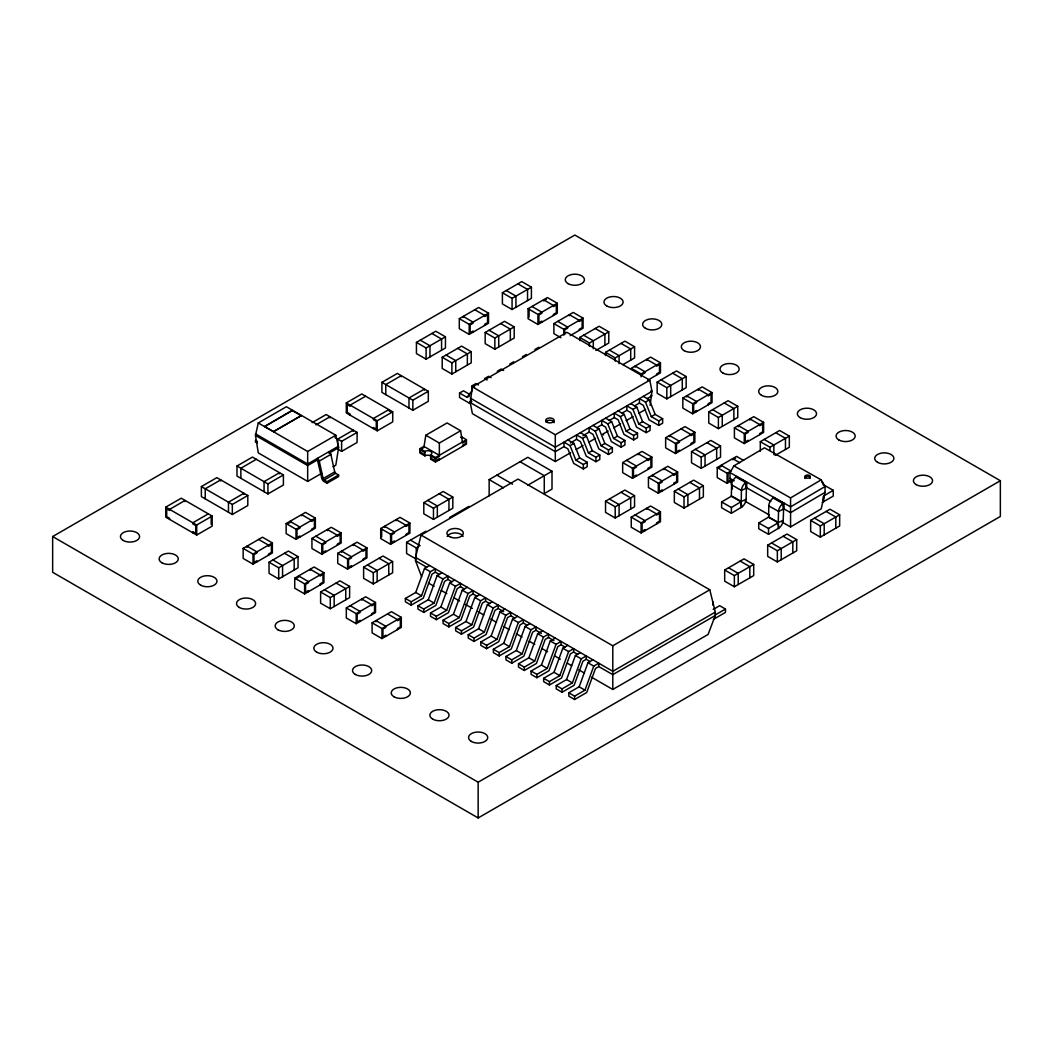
<?xml version="1.0" encoding="UTF-8"?>
<svg xmlns="http://www.w3.org/2000/svg" width="1053" height="1053" viewBox="0 0 1053 1053"><rect width="100%" height="100%" fill="white"/><g stroke="black" fill="none" stroke-linecap="round" stroke-linejoin="round"><path stroke-width="1.5" d="M790.566 526.948L790.566 497.911L821.182 479.852L825.052 486.525L825.052 492.343L821.182 508.889L790.566 526.948L782.063 522.143M741.72 507.112L741.075 501.794L731.308 496.266L731.677 483.985A7.384 4.212 -60.5 0 1 735.323 477.575L736.863 476.469M731.387 513.311L742.418 506.598A7.384 4.212 -60.5 0 0 746.077 500.188L746.63 481.984L745.103 483.09A7.384 4.212 -60.5 0 0 741.444 489.513L741.246 501.583L731.387 507.507L731.387 513.311L721.621 507.783L721.621 501.978L731.308 496.266M768.493 517.22L778.22 522.775L778.588 510.508A7.384 4.212 -60.5 0 1 782.234 504.084L783.761 502.979L783.208 521.169A7.384 4.212 -60.5 0 1 779.549 527.592L768.532 534.292L758.752 528.777L758.752 522.972L768.611 517.049L768.808 504.979A7.384 4.212 -60.5 0 1 772.468 498.556L773.994 497.45M768.624 516.984L778.404 522.446L783.3 520.314M822.919 502.123L823.564 496.029L833.252 490.316L823.485 484.788M321.744 473.297L307.673 481.405L258.288 452.895L255.458 435.402L258.288 422.964L286.403 406.734L335.802 435.244L338.618 447.683L335.802 465.176L332.985 466.795M466.426 440.812L462.557 443.037L460.622 430.756L447.091 422.937L425.807 435.231L423.872 447.512L420.015 449.736L424.846 452.54M570.581 452.711L555.3 461.543L472.415 413.684L470.204 402.522L472.415 386.885L566.909 332.327L649.793 380.186L652.004 391.347L650.109 405.392M421.634 576.82L415.527 560.762L415.527 557.406L421.042 535.069L518.023 479.076L709.788 589.785L715.303 612.122L715.303 615.478L708.077 634.459L612.793 689.465L591.523 677.184M439.404 574.543L435.35 572.2L432.072 574.096L423.253 598.17L411.17 605.146L405.366 601.789L405.366 598.446L415.724 592.47L424.543 568.396L429.545 565.5M405.366 598.446L411.17 601.789L421.529 595.814L430.348 571.74L435.35 568.857L435.35 572.2M451.974 581.809L447.92 579.466L444.656 581.348L435.837 605.422L423.74 612.398L417.936 609.055L417.936 605.699L428.295 599.723L437.113 575.649L442.115 572.766M417.936 605.699L423.74 609.055L434.099 603.079L442.918 579.005L447.92 576.109L447.92 579.466M464.557 589.061L460.49 586.718L457.226 588.601L448.407 612.675L436.311 619.664L430.506 616.308L430.506 612.964L440.865 606.989L449.684 582.914L454.685 580.019M430.506 612.964L436.311 616.308L446.669 610.332L455.488 586.258L460.49 583.375L460.49 586.718M477.127 596.327L473.06 593.971L469.796 595.866L460.977 619.941L448.881 626.917L443.089 623.573L443.089 620.217L453.435 614.241L462.254 590.167L467.256 587.271M443.089 620.217L448.881 623.573L459.24 617.598L468.058 593.523L473.06 590.628L473.06 593.971M489.698 603.58L485.63 601.237L482.366 603.119L473.547 627.193L461.451 634.182L455.659 630.826L455.659 627.483L466.005 621.494L474.824 597.42L479.826 594.537M455.659 627.483L461.451 630.826L471.81 624.85L480.629 600.776L485.63 597.88L485.63 601.237M503.624 611.622L498.201 608.489L494.936 610.385L486.117 634.459L474.034 641.435L468.23 638.079L468.23 634.735L478.575 628.759L487.394 604.685L492.396 601.789M468.23 634.735L474.034 638.079L484.38 632.103L493.199 608.029L498.201 605.146L498.201 608.489M514.838 618.098L510.771 615.755L507.507 617.637L498.688 641.711L486.604 648.687L480.8 645.344L480.8 641.988L491.146 636.012L499.964 611.938L504.979 609.055M480.8 641.988L486.604 645.344L496.95 639.368L505.769 615.294L510.771 612.398L510.771 615.755M527.408 625.35L523.341 623.007L520.077 624.903L511.258 648.977L499.175 655.953L493.37 652.597L493.37 649.253L503.716 643.278L512.535 619.203L517.549 616.308M493.37 649.253L499.175 652.597L509.52 646.621L518.339 622.547L523.341 619.664L523.341 623.007M541.334 633.393L535.924 630.273L532.647 632.155L523.828 656.23L511.745 663.206L505.94 659.862L505.94 656.506L516.299 650.53L525.118 626.456L530.12 623.573M505.94 656.506L511.745 659.862L522.091 653.887L530.909 629.812L535.924 626.917L535.924 630.273M553.904 640.658L548.495 637.526L545.217 639.408L536.398 663.482L524.315 670.471L518.51 667.115L518.51 663.772L528.869 657.796L537.688 633.722L542.69 630.826M518.51 663.772L524.315 667.115L534.661 661.139L543.48 637.065L548.495 634.182L548.495 637.526M565.119 647.134L561.065 644.778L557.787 646.674L548.968 670.748L536.885 677.724L531.081 674.381L531.081 671.024L541.439 665.048L550.258 640.974L555.26 638.079M531.081 671.024L536.885 674.381L547.244 668.405L556.063 644.318L561.065 641.435L561.065 644.778M577.689 654.387L573.635 652.044L570.371 653.926L561.552 678L549.455 684.99L543.651 681.633L543.651 678.29L554.01 672.301L562.828 648.227L567.83 645.344M543.651 678.29L549.455 681.633L559.814 675.657L568.633 651.583L573.635 648.687L573.635 652.044M590.272 661.639L586.205 659.296L582.941 661.192L574.122 685.266L562.026 692.242L556.221 688.886L556.221 685.542L566.58 679.567L575.399 655.492L580.4 652.597M556.221 685.542L562.026 688.886L572.384 682.91L581.203 658.836L586.205 655.953L586.205 659.296M715.303 615.478L612.793 674.657L598.775 666.562L595.511 668.444L586.692 692.519L574.596 699.495L568.804 696.151L568.804 692.795L579.15 686.819L587.969 662.745L592.971 659.862M568.804 692.795L574.596 696.151L584.955 690.176L593.774 666.101L598.775 663.206L598.775 666.562M732.48 488.908L730.019 478.404L730.019 472.6L733.888 465.874L764.491 447.815L821.182 479.852M471.81 401.588L469.23 403.075L459.556 397.494L459.556 393.032L467.045 397.35L471.876 390.834M469.23 403.075L471.165 400.469M741.075 501.794L741.075 507.599M825.052 486.525L790.606 506.848L730.019 472.6M825.052 492.343L790.606 512.653L783.564 508.665M768.532 534.292L768.532 528.488L778.22 522.775L778.865 528.106M822.222 502.426L833.252 496.121L833.252 490.316M52.65 536.543L574.846 235.056L1000.35 480.721L1000.35 516.457L478.154 817.944L52.65 572.279L52.65 536.543L478.154 782.208L1000.35 480.721M264.632 426.412L292.365 410.394L264.632 426.636L273.596 431.585L301.329 415.58L273.596 431.585M416.435 342.396L435.771 331.234L445.445 336.815L445.445 347.99L426.096 359.152L416.435 353.571L416.435 342.396L426.096 347.99L445.445 336.815M502.399 292.76L521.748 281.599L531.41 287.179L531.41 298.354L512.074 309.516L502.399 303.935L502.399 292.76L512.074 298.354L531.41 287.179M459.305 318.651L478.654 307.489L488.513 313.175L488.513 323.232L469.177 334.393L459.305 328.694L459.305 318.651L469.177 324.35L488.513 313.175M165.755 507.138L181.221 498.201L212.179 516.075L212.179 526.118L196.7 535.056L165.755 517.181L165.755 507.138L196.7 524.999L212.179 516.075M201.386 486.565L216.852 477.641L247.797 495.502L247.797 505.545L232.331 514.483L201.386 496.621L201.386 486.565L232.331 504.44L247.797 495.502M236.991 466.005L252.457 457.081L283.402 474.942L283.402 484.999L267.936 493.923L236.991 476.061L236.991 466.005L267.936 483.88L283.402 474.942M312.083 422.661L326.154 414.54L357.099 432.401L357.099 442.457L341.62 451.382L337.75 449.157L337.75 448.038M346.305 402.904L361.771 393.967L392.716 411.828L392.716 421.884L377.25 430.822L346.305 412.947L346.305 402.904L377.25 420.766L392.716 411.828M381.91 382.344L397.376 373.407L428.321 391.282L428.321 401.325L412.855 410.262L381.91 392.387L381.91 382.344L412.855 400.206L428.321 391.282M256.327 459.305L240.861 468.243L240.861 478.299M315.953 424.885L330.01 416.764L330.01 417.883M365.641 396.204L350.175 405.129L350.175 406.247L347.266 404.576L347.266 412.394L350.175 414.066L350.175 415.185M442.207 357.283L461.556 346.121L471.217 351.702L471.217 362.864L451.882 374.039L442.207 368.458L442.207 357.283L451.882 362.864L471.217 351.702M485.183 332.472L504.532 321.31L514.193 326.891L514.193 338.052L494.857 349.227L485.183 343.647L485.183 332.472L494.857 338.052L514.193 326.891M528.079 308.713L547.428 297.551L557.287 303.238L557.287 313.294L537.951 324.456L528.079 318.756L528.079 308.713L537.951 314.413L557.287 303.238M546.454 299.223L543.559 300.895L543.559 299.776L553.417 305.475L553.417 306.594L556.326 304.909L556.326 312.728L553.417 314.413L553.417 315.518M258.288 422.964L307.673 451.487L335.802 435.244M208.31 513.838L192.831 522.775L192.831 523.881L195.74 525.565L195.74 533.384L192.831 531.699L192.831 532.818M388.847 409.604L373.381 418.528L373.381 419.647L376.276 421.318L376.276 429.137L373.381 427.465L373.381 428.584M335.025 437.521L341.62 441.339L357.099 432.401M338.618 446.117L307.673 463.991L255.458 433.836M317.453 460.043L321.823 478.417A3.449 1.988 60 0 0 324.113 481.59L327.022 483.261L338.618 476.561L338.618 474.995L327.022 481.695L324.113 480.023A1.54 0.882 60 0 1 323.1 478.615L319.27 461.069A2.896 1.672 60 0 0 317.348 458.41L317.348 459.964L307.673 465.544L255.458 435.402M328.957 453.264L338.618 447.683M560.933 337.723L553.891 333.656L553.891 323.613L573.227 312.438L583.086 318.138L583.086 328.181L570.199 335.631M319.27 461.069L330.879 454.369A2.896 1.672 60 0 0 328.957 451.711M553.891 323.613L563.75 329.299L583.086 318.138M459.556 393.032L463.425 390.795L469.664 394.388M472.139 390.242L472.139 385.767L475.995 383.542L478.496 384.977M497.279 371.248L501.149 369.024L503.637 370.459M509.849 363.996L513.719 361.758M522.42 356.743L526.289 354.506M534.99 349.478L538.86 347.253M323.1 478.615L334.696 471.915L330.879 454.369M324.113 480.023L335.723 473.324L338.618 474.995M467.045 397.35L469.625 395.862M579.769 340.619L579.769 337.434L599.104 326.259L608.779 331.853L608.779 343.015L595.88 350.465M579.769 337.434L589.43 343.015L608.779 331.853M243.151 548.389L262.5 537.214L272.358 542.914L272.358 552.97L253.023 564.132L243.151 558.432L243.151 548.389L253.023 554.075L272.358 542.914M286.153 523.565L305.488 512.403L315.36 518.089L315.36 528.145L296.011 539.307L286.153 533.608L286.153 523.565L296.011 529.264L315.36 518.089M287.114 524.118L290.023 522.446L290.023 521.327L299.881 527.026L299.881 528.145L296.985 529.817L296.985 537.635L299.881 535.964L299.881 537.069M431.296 456.37A4.107 2.369 0 0 0 424.846 455.883L420.015 453.093L420.015 448.631L423.872 446.393L439.351 455.33M425.807 435.231L439.351 443.037L460.622 430.756M605.567 355.519L605.567 352.334L624.903 341.159L634.577 346.74L634.577 357.915L622.968 364.614M430.651 454.764L435.481 457.555L466.426 439.693L466.426 444.155L435.481 462.03L430.651 459.24L430.651 454.764A4.107 2.369 0 0 0 430.651 451.421A4.107 2.369 0 0 0 424.846 451.421L420.015 448.631M466.426 443.037L462.557 445.274L462.557 446.393M605.567 352.334L615.242 357.915L634.577 346.74M269.041 562.21L288.377 551.048L298.052 556.629L298.052 567.791L278.703 578.953L269.041 573.372L269.041 562.21L278.703 567.791L298.052 556.629M311.938 538.452L331.274 527.277L341.133 532.976L341.133 543.032L321.797 554.194L311.938 548.495L311.938 538.452L321.797 544.138L341.133 532.976M660.455 362.798L650.596 357.112L631.247 368.274L641.119 373.973L660.455 362.798L660.455 372.854L647.556 380.291M642.08 374.526L644.976 372.854L644.976 371.735L635.117 366.036L635.117 367.155M423.806 502.65L443.142 491.488L452.816 497.069L452.816 508.23L433.467 519.392L423.806 513.811L423.806 502.65L433.467 508.23L452.816 497.069M294.735 578.163L314.084 567.001L323.942 572.7L323.942 582.743L304.607 593.905L294.735 588.219L294.735 578.163L304.607 583.862L323.942 572.7M337.737 553.338L357.072 542.177L366.944 547.876L366.944 557.919L347.595 569.094L337.737 563.394L337.737 553.338L347.595 559.038L366.944 547.876M380.712 528.527L400.048 517.365L409.92 523.065L409.92 533.108L390.571 544.283L380.712 538.583L380.712 528.527L390.571 534.226L409.92 523.065M295.709 578.729L298.604 577.044L298.604 575.938L308.476 581.625L308.476 582.743L305.567 584.415L305.567 592.234L308.476 590.562L308.476 591.681M472.415 386.885L555.3 434.744L649.793 380.186M657.151 382.107L676.487 370.946L686.161 376.526L686.161 387.688L666.812 398.863L657.151 393.269L657.151 382.107L666.812 387.688L686.161 376.526M489.158 495.858L489.158 479.615L527.829 457.278L552.009 471.244L552.009 489.105L544.269 493.567L544.269 475.706L520.103 461.74M567.87 439.93L573.924 443.418L579.729 457.937L587.205 462.254L587.205 466.729L583.349 468.954L573.674 463.373L567.87 448.854L564 446.63L555.3 451.658L470.204 402.522M570.357 442.958L576.57 439.364L580.44 441.602L586.245 456.12L595.919 461.701L599.789 459.463L599.789 455.001L592.299 450.684L586.495 436.166L580.44 432.665M582.928 435.705L589.14 432.112L593.01 434.349L598.815 448.854L608.489 454.448L612.359 452.211L612.359 447.749L604.87 443.431L599.065 428.913L593.01 425.412M596.748 427.729L601.711 424.846L605.58 427.084L611.385 441.602L621.059 447.183L624.929 444.958L624.929 440.483L617.44 436.166L611.648 421.648L605.58 418.146M609.318 420.463L614.294 417.593L618.15 419.831L623.955 434.349L633.63 439.93L637.499 437.693L637.499 433.231L630.023 428.913L624.218 414.395L618.15 410.894M621.889 413.21L626.864 410.341L630.734 412.565L636.525 427.084L646.2 432.665L650.07 430.44L650.07 425.965L642.593 421.648L636.789 407.129L630.734 403.641M634.459 405.945L639.434 403.075L643.304 405.313L649.096 419.831L658.77 425.412L662.64 423.174L662.64 418.712L655.163 414.395L649.359 399.877L643.304 396.376M647.029 398.692L652.004 395.823L650.899 395.178M564 446.63L564 442.155L570.055 445.656L573.924 443.418M576.57 439.364L576.57 434.902L582.638 438.403L586.495 436.166M589.14 432.112L589.14 427.65L595.208 431.138L599.065 428.913M601.711 424.846L601.711 420.384L607.778 423.885L611.648 421.648M614.294 417.593L614.294 413.131L620.349 416.619L624.218 414.395M626.864 410.341L626.864 405.866L632.919 409.367L636.789 407.129M639.434 403.075L639.434 398.613L645.489 402.114L649.359 399.877M320.612 591.997L339.961 580.822L349.622 586.403L349.622 597.577L330.287 608.739L320.612 603.158L320.612 591.997L330.287 597.577L349.622 586.403M363.614 567.172L382.95 555.997L392.624 561.578L392.624 572.753L373.288 583.915L363.614 578.334L363.614 567.172L373.288 572.753L392.624 561.578M406.59 542.361L416.251 547.942L416.251 559.104L406.59 553.523L406.59 542.361L425.925 531.186M449.578 517.536L468.927 506.361M576.149 449.513L583.086 445.498M588.653 442.286L595.603 438.272M608.107 431.059L602.54 434.27L603.645 434.902M613.662 427.847L620.612 423.832M626.166 420.621L633.116 416.619M638.671 413.408L645.621 409.393M416.251 547.942L418.831 546.454M527.895 485.157L552.009 471.244M682.831 398.047L702.167 386.885L712.039 392.585L712.039 402.628L692.69 413.803L682.831 408.103L682.831 398.047L692.69 403.747L712.039 392.585M570.055 445.656L575.859 460.174L579.729 457.937M582.638 438.403L588.43 452.922L592.299 450.684M595.208 431.138L601 445.656L604.87 443.431M607.778 423.885L613.583 438.403L617.44 436.166M620.349 416.619L626.153 431.138L630.023 428.913M632.919 409.367L638.723 423.885L642.593 421.648M645.489 402.114L651.294 416.619L655.163 414.395M575.859 460.174L583.349 464.491L587.205 462.254M588.43 452.922L595.919 457.239L599.789 455.001M601 445.656L608.489 449.973L612.359 447.749M613.583 438.403L621.059 442.721L624.929 440.483M626.153 431.138L633.63 435.455L637.499 433.231M638.723 423.885L646.2 428.202L650.07 425.965M651.294 416.619L658.77 420.95L662.64 418.712M346.319 607.95L365.667 596.775L375.526 602.474L375.526 612.53L356.19 623.692L346.319 617.993L346.319 607.95L356.19 613.636L375.526 602.474M708.735 411.894L728.071 400.719L737.745 406.3L737.745 417.475L718.396 428.637L708.735 423.056L708.735 411.894L718.396 417.475L737.745 406.3M622.665 462.583L642.001 451.421L651.873 457.107L651.873 467.163L632.524 478.325L622.665 472.639L622.665 462.583L632.524 468.282L651.873 457.107M665.641 437.772L684.976 426.61L694.848 432.296L694.848 442.352L675.5 453.514L665.641 447.828L665.641 437.772L675.5 443.471L694.848 432.296M372.104 622.836L391.44 611.661L401.311 617.361L401.311 627.404L381.963 638.579L372.104 632.879L372.104 622.836L381.963 628.523L401.311 617.361M605.541 501.228L624.89 490.066L634.551 495.647L634.551 506.809L615.215 517.984L605.541 512.403L605.541 501.228L615.215 506.809L634.551 495.647M691.518 451.592L710.854 440.43L720.528 446.011L720.528 457.173L701.193 468.348L691.518 462.767L691.518 451.592L701.193 457.173L720.528 446.011M648.437 477.47L667.786 466.308L677.645 471.994L677.645 482.05L658.309 493.212L648.437 487.513L648.437 477.47L658.309 483.169L677.645 471.994M734.415 427.834L753.751 416.672L763.622 422.358L763.622 432.414L744.274 443.576L734.415 437.89L734.415 427.834L744.274 433.533L763.622 422.358M674.341 491.303L693.677 480.142L703.351 485.723L703.351 496.884L684.016 508.059L674.341 502.465L674.341 491.303L684.016 496.884L703.351 485.723M760.305 451.237L760.305 441.668L779.654 430.506L789.329 436.087L789.329 447.249L775.14 455.436M631.247 517.181L650.596 506.019L660.455 511.719L660.455 521.761L641.119 532.936L631.247 527.237L631.247 517.181L641.119 522.88L660.455 511.719M729.979 472.692L728.044 473.811L728.044 481.616L730.953 479.944L730.953 481.063L727.083 483.301L717.225 477.601L717.225 467.558L736.56 456.383L743.602 460.451M718.185 468.111L721.094 466.44L721.094 465.321L730.953 471.02L727.083 473.245L717.225 467.558M735.599 458.055L732.691 459.74L732.691 458.621L739.732 462.688M760.305 441.668L769.98 447.249L789.329 436.087M724.688 570.015L744.023 558.853L753.698 564.434L753.698 575.596L734.362 586.758L724.688 581.177L724.688 570.015L734.362 575.596L753.698 564.434M767.676 545.191L787.025 534.029L796.687 539.61L796.687 550.772L777.351 561.947L767.676 556.353L767.676 545.191L777.351 550.772L796.687 539.61M810.652 520.379L830.001 509.218L839.662 514.799L839.662 525.96L820.326 537.135L810.652 531.541L810.652 520.379L820.326 525.96L839.662 514.799M421.042 535.069L612.793 645.792L709.788 589.785M713.184 609.437L719.66 605.699L725.464 609.055L725.464 612.398L713.368 619.375M715.303 612.122L612.793 671.301L415.527 557.406M715.105 615.031L725.464 609.055M746.248 488.25L741.351 490.382L731.585 484.854M746.169 499.319L741.273 501.452L731.506 495.924M783.379 509.231L778.496 511.363L768.716 505.848M733.888 465.874L790.566 497.911M736.666 476.575L746.432 482.103L746.432 487.908L745.8 482.577L736.021 477.062M773.797 497.569L783.577 503.084L783.577 508.902L782.932 503.571L773.165 498.043M730.019 478.404L734.244 480.8M745.511 487.17L770.875 501.504M745.221 501.32L769.309 514.93M721.621 501.978L731.387 507.507M758.752 522.972L768.532 528.488M517.879 283.836L527.54 289.417L527.54 300.579M595.235 328.497L604.909 334.077L604.909 345.252M621.033 343.396L630.708 348.977L630.708 360.139M672.617 373.17L682.291 378.764L682.291 389.926M724.201 402.957L733.875 408.538L733.875 419.699M775.785 432.73L785.459 438.324L785.459 449.486M506.269 290.536L515.944 296.117L515.944 307.279M583.638 335.196L593.3 340.777L593.3 348.754M609.437 350.096L619.098 355.677L619.098 363.654M661.021 379.87L670.682 385.464L670.682 396.626M712.591 409.656L722.266 415.237L722.266 426.399M764.175 439.43L773.85 445.024L773.85 454.593M531.949 306.476L541.821 312.175L541.821 313.294L538.912 314.965L538.912 322.784L541.821 321.112L541.821 322.218M557.761 321.376L567.62 327.075L567.62 328.181L564.724 329.865L564.724 334.551M650.899 390.716L652.004 391.347L555.3 447.183L470.204 398.047M500.662 323.534L510.336 329.128L510.336 340.29M706.984 442.668L716.659 448.249L716.659 459.411M826.131 511.442L835.792 517.036L835.792 528.198M474.785 309.714L484.643 315.413L484.643 316.532L487.552 314.847L487.552 322.666L484.643 324.35L484.643 325.456M681.107 428.834L690.979 434.534L690.979 435.652L693.874 433.981L693.874 441.786L690.979 443.471L690.979 444.59M489.053 330.234L498.727 335.828L498.727 346.99M695.388 449.368L705.049 454.949L705.049 466.11M814.522 518.142L824.196 523.736L824.196 534.898M431.901 333.472L441.576 339.053L441.576 350.215M457.686 348.346L467.361 353.94L467.361 365.101M689.82 482.366L699.482 487.947L699.482 499.122M783.156 536.253L792.817 541.847L792.817 553.009M491.067 377.724L488.579 376.276L484.709 378.514L487.197 379.949M420.305 340.172L429.966 345.753L429.966 356.914M446.077 355.058L455.752 360.639L455.752 371.801M678.211 489.066L687.885 494.647L687.885 505.822M771.546 542.953L781.221 548.547L781.221 559.709M626.535 460.345L636.394 466.045L636.394 467.163L633.498 468.835L633.498 476.654L636.394 474.982L636.394 476.101M472.139 385.767L474.627 387.214M621.02 492.291L630.694 497.885L630.694 509.047M740.154 561.078L749.828 566.659L749.828 577.834M609.411 498.99L619.085 504.584L619.085 515.746M728.558 567.778L738.219 573.359L738.219 584.533M635.117 514.956L644.976 520.643L644.976 521.761L642.08 523.446L642.08 531.252L644.976 529.58L644.976 530.699M460.74 437.271A4.107 2.369 0 0 0 461.596 436.903L466.426 439.693M388.847 410.709L391.755 412.394M496.884 475.14L512.535 484.183M489.158 479.615L503.373 487.829M430.651 455.883L435.481 458.674L439.351 456.436L439.351 443.037M420.015 451.974L424.846 454.764M430.651 458.121L435.481 460.911L439.351 458.674L439.351 459.792M439.272 493.712L448.947 499.293L448.947 510.468M292.365 410.617L301.329 415.803M427.663 500.412L437.337 505.993L437.337 517.168M257.393 441.497L255.458 440.391L255.458 441.944L257.393 443.063M410.459 540.123L420.121 545.704M415.527 560.762L426.741 567.238M424.543 568.396L430.348 571.74M437.113 575.649L442.918 579.005M449.684 582.914L455.488 586.258M462.254 590.167L468.058 593.523M474.824 597.42L480.629 600.776M487.394 604.685L493.199 608.029M499.964 611.938L505.769 615.294M512.535 619.203L518.339 622.547M525.118 626.456L530.909 629.812M537.688 633.722L543.48 637.065M550.258 640.974L556.063 644.318M562.828 648.227L568.633 651.583M575.399 655.492L581.203 658.836M587.969 662.745L593.774 666.101M428.426 583.02L434.099 586.297M441.181 590.391L446.854 593.655M453.948 597.762L459.621 601.026M465.294 604.304L472.389 608.397M478.062 611.675L483.735 614.952M490.83 619.046L496.503 622.323M503.597 626.417L509.27 629.694M516.352 633.788L522.025 637.065M529.119 641.159L534.792 644.423M541.887 648.53L547.56 651.794M554.655 655.887L560.328 659.165M567.409 663.258L571.674 665.72M578.755 669.813L584.428 673.091M379.08 558.235L388.754 563.816L388.754 574.977M415.724 592.47L421.529 595.814M428.295 599.723L434.099 603.079M440.865 606.989L446.669 610.332M453.435 614.241L459.24 617.598M466.005 621.494L471.81 624.85M478.575 628.759L484.38 632.103M491.146 636.012L496.95 639.368M503.716 643.278L509.52 646.621M516.299 650.53L522.091 653.887M528.869 657.796L534.661 661.139M541.439 665.048L547.244 668.405M554.01 672.301L559.814 675.657M566.58 679.567L572.384 682.91M579.15 686.819L584.955 690.176M367.484 564.934L377.145 570.515L377.145 581.677M315.795 536.214L325.667 541.913L325.667 543.032L322.758 544.704L322.758 552.522L325.667 550.837L325.667 551.956M284.507 553.273L294.182 558.853L294.182 570.028M336.091 583.059L345.766 588.64L345.766 599.802M258.63 539.452L268.489 545.151L268.489 546.27L271.398 544.585L271.398 552.404L268.489 554.075L268.489 555.194M387.57 613.899L397.442 619.598L397.442 620.704L400.337 619.032L400.337 626.851L397.442 628.523L397.442 629.641M272.898 559.972L282.573 565.553L282.573 576.728M324.482 589.759L334.156 595.34L334.156 606.502M350.188 605.712L360.047 611.411L360.047 612.53L357.151 614.202L357.151 622.02L360.047 620.335L360.047 621.454M823.288 484.946L823.196 484.196A7.384 4.212 -60.5 0 0 821.866 482.274M823.564 496.029L823.564 501.833M820.326 525.96L820.326 537.135M778.22 522.775L778.22 528.58M777.351 550.772L777.351 561.947M769.98 447.249L769.98 450.447M759.753 434.652L759.753 433.533L762.648 431.848L762.648 424.043L759.753 425.715L759.753 424.596L749.881 418.897L749.881 420.015M748.143 441.352L748.143 440.233L745.248 441.905L745.248 434.086L748.143 432.414L748.143 431.296L738.285 425.596L738.285 426.715M744.274 433.533L744.274 443.576M734.362 575.596L734.362 586.758M727.083 473.245L727.083 483.301M718.396 417.475L718.396 428.637M712.881 601.789L712.881 605.146M708.169 404.865L708.169 403.747L711.065 402.075L711.065 394.256L708.169 395.928L708.169 394.809L698.31 389.123L698.31 390.242M701.193 457.173L701.193 468.348M696.56 411.565L696.56 410.446L693.664 412.118L693.664 404.313L696.56 402.628L696.56 401.509L686.701 395.823L686.701 396.942M692.69 403.747L692.69 413.803M684.016 496.884L684.016 508.059M679.369 451.289L679.369 450.171L676.474 451.842L676.474 444.024L679.369 442.352L679.369 441.233L669.511 435.534L669.511 436.653M675.5 443.471L675.5 453.514M673.775 484.275L673.775 483.169L676.684 481.484L676.684 473.666L673.775 475.351L673.775 474.232L663.916 468.532L663.916 469.651M666.812 387.688L666.812 398.863M662.179 490.974L662.179 489.869L659.27 491.54L659.27 483.722L662.179 482.05L662.179 480.931L652.307 475.232L652.307 476.351M658.77 420.95L658.77 425.412M658.309 483.169L658.309 493.212M656.585 375.079L656.585 373.973L659.494 372.288L659.494 364.483L656.585 366.154L656.585 365.036L646.726 359.336L646.726 360.455M656.585 523.999L656.585 522.88L659.494 521.209L659.494 513.39L656.585 515.062L656.585 513.943L646.726 508.257L646.726 509.376M648.003 469.401L648.003 468.282L650.899 466.597L650.899 458.792L648.003 460.464L648.003 459.345L638.131 453.646L638.131 454.764M646.2 428.202L646.2 432.665M641.119 373.973L641.119 376.842M641.119 522.88L641.119 532.936M633.63 435.455L633.63 439.93M632.524 468.282L632.524 478.325M621.059 442.721L621.059 447.183M615.242 357.915L615.242 361.1M615.215 506.809L615.215 517.984M612.793 645.792L612.793 689.465M608.489 449.973L608.489 454.448M595.919 457.239L595.919 461.701M589.43 343.015L589.43 346.2M583.349 464.491L583.349 468.954M579.229 330.418L579.229 329.299L582.125 327.628L582.125 319.809L579.229 321.481L579.229 320.375L569.357 314.676L569.357 315.795M574.596 696.151L574.596 699.495M563.75 329.299L563.75 335.051M562.026 688.886L562.026 692.242M555.3 434.744L555.3 461.543M549.455 681.633L549.455 684.99M537.951 314.413L537.951 324.456M536.885 674.381L536.885 677.724M529.054 309.266L529.054 317.085M524.315 667.115L524.315 670.471M512.074 298.354L512.074 309.516M511.745 659.862L511.745 663.206M499.175 652.597L499.175 655.953M494.857 338.052L494.857 349.227M486.604 645.344L486.604 648.687M478.154 782.208L478.154 817.944M474.034 638.079L474.034 641.435M473.047 332.156L473.047 331.05L470.138 332.722L470.138 324.903L473.047 323.232L473.047 322.113L463.175 316.413L463.175 317.532M469.177 324.35L469.177 334.393M461.596 436.903L461.596 438.022M461.451 630.826L461.451 634.182M451.882 362.864L451.882 374.039M448.881 623.573L448.881 626.917M436.311 616.308L436.311 619.664M435.481 457.555L435.481 462.03M433.467 508.23L433.467 519.392M426.096 347.99L426.096 359.152M424.846 451.421L424.846 455.883M424.464 390.163L424.464 389.044L408.985 397.981L408.985 408.024M423.74 609.055L423.74 612.398M412.855 400.206L412.855 410.262M411.17 601.789L411.17 605.146M406.05 535.345L406.05 534.226L408.946 532.555L408.946 524.736L406.05 526.408L406.05 525.289L396.178 519.603L396.178 520.722M401.246 376.763L401.246 375.645L385.78 384.582L385.78 394.625M394.441 542.045L394.441 540.926L391.545 542.598L391.545 534.779L394.441 533.108L394.441 531.989L384.582 526.303L384.582 527.421M390.571 534.226L390.571 544.283M385.832 636.341L385.832 635.222L382.937 636.907L382.937 629.089L385.832 627.404L385.832 626.298L375.974 620.599L375.974 621.718M381.963 628.523L381.963 638.579M381.673 529.093L381.673 536.912M377.25 420.766L377.25 430.822M373.288 572.753L373.288 583.915M371.656 614.755L371.656 613.636L374.552 611.964L374.552 604.146L371.656 605.83L371.656 604.712L361.798 599.012L361.798 600.131M363.074 560.157L363.074 559.038L365.97 557.366L365.97 549.548L363.074 551.219L363.074 550.1L353.203 544.414L353.203 545.533M356.19 613.636L356.19 623.692M353.229 431.282L353.229 430.164L337.75 439.101L337.75 446.472M351.465 566.856L351.465 565.737L348.569 567.409L348.569 559.591L351.465 557.919L351.465 556.8L341.606 551.114L341.606 552.233M347.595 559.038L347.595 569.094M341.62 441.339L341.62 451.382M337.276 545.257L337.276 544.138L340.172 542.466L340.172 534.648L337.276 536.332L337.276 535.214L327.404 529.514L327.404 530.633M330.287 597.577L330.287 608.739M327.022 481.695L327.022 483.261M321.797 544.138L321.797 554.194M320.073 584.981L320.073 583.862L322.981 582.191L322.981 574.372L320.073 576.044L320.073 574.925L310.214 569.239L310.214 570.344M311.491 530.37L311.491 529.264L314.386 527.579L314.386 519.761L311.491 521.446L311.491 520.327L301.619 514.627L301.619 515.746M307.673 451.487L307.673 481.405M304.607 583.862L304.607 593.905M296.011 529.264L296.011 539.307M279.532 473.824L279.532 472.705L264.066 481.642L264.066 491.698M278.703 567.791L278.703 578.953M267.936 483.88L267.936 493.923M256.893 561.894L256.893 560.775L253.984 562.46L253.984 554.641L256.893 552.97L256.893 551.851L247.021 546.152L247.021 547.27M253.023 554.075L253.023 564.132M243.927 494.384L243.927 493.265L228.462 502.202L228.462 512.245M232.331 504.44L232.331 514.483M220.722 480.984L220.722 479.865L205.243 488.803L205.243 498.846M211.205 516.628L211.205 524.447M196.7 524.999L196.7 535.056M185.091 501.557L185.091 500.438L169.625 509.376L169.625 510.481L166.716 508.81L166.716 516.628L169.625 518.3L169.625 519.419M804.847 477.72A2.738 1.579 0 0 1 808.256 476.18A2.738 1.579 0 0 1 809.968 478.483M805.229 478.51A2.738 1.579 0 0 1 804.953 478.128M545.836 422.029A4.238 2.448 0 0 1 550.482 420.239A4.238 2.448 0 0 1 554.168 422.674M447.196 536.451A8.2 4.739 0 0 1 455.12 532.936A8.2 4.739 0 0 1 463.044 536.451M335.723 473.324A1.54 0.882 60 0 1 334.696 471.915M431.296 458.739A4.107 2.369 0 0 1 430.651 459.24M568.08 283.639A9.569 5.528 0 0 0 584.099 281.151A9.569 5.528 0 0 0 572.371 274.385A9.569 5.528 0 0 0 568.08 283.639M606.765 305.962A9.569 5.528 0 0 0 622.784 303.488A9.569 5.528 0 0 0 611.056 296.722A9.569 5.528 0 0 0 606.765 305.962M123.24 540.452A9.569 5.528 0 0 0 139.259 537.978A9.569 5.528 0 0 0 127.531 531.212A9.569 5.528 0 0 0 123.24 540.452M161.925 562.789A9.569 5.528 0 0 0 177.944 560.314A9.569 5.528 0 0 0 166.216 553.549A9.569 5.528 0 0 0 161.925 562.789M200.61 585.126A9.569 5.528 0 0 0 216.628 582.651A9.569 5.528 0 0 0 204.901 575.873A9.569 5.528 0 0 0 200.61 585.126M239.294 607.449A9.569 5.528 0 0 0 255.3 604.975A9.569 5.528 0 0 0 243.585 598.209A9.569 5.528 0 0 0 239.294 607.449M277.966 629.786A9.569 5.528 0 0 0 293.984 627.312A9.569 5.528 0 0 0 282.257 620.546A9.569 5.528 0 0 0 277.966 629.786M432.691 719.12A9.569 5.528 0 0 0 448.71 716.645A9.569 5.528 0 0 0 436.995 709.867A9.569 5.528 0 0 0 432.691 719.12M471.375 741.457A9.569 5.528 0 0 0 487.394 738.969A9.569 5.528 0 0 0 475.666 732.204A9.569 5.528 0 0 0 471.375 741.457M838.859 439.957A9.569 5.528 0 0 0 854.865 437.482A9.569 5.528 0 0 0 843.15 430.716A9.569 5.528 0 0 0 838.859 439.957M800.175 417.633A9.569 5.528 0 0 0 816.193 415.145A9.569 5.528 0 0 0 804.466 408.38A9.569 5.528 0 0 0 800.175 417.633M684.134 350.636A9.569 5.528 0 0 0 700.14 348.148A9.569 5.528 0 0 0 688.425 341.383A9.569 5.528 0 0 0 684.134 350.636M916.215 484.63A9.569 5.528 0 0 0 932.234 482.142A9.569 5.528 0 0 0 920.506 475.377A9.569 5.528 0 0 0 916.215 484.63M877.531 462.293A9.569 5.528 0 0 0 893.549 459.819A9.569 5.528 0 0 0 881.822 453.04A9.569 5.528 0 0 0 877.531 462.293M394.019 696.783A9.569 5.528 0 0 0 410.038 694.309A9.569 5.528 0 0 0 398.31 687.543A9.569 5.528 0 0 0 394.019 696.783M355.335 674.46A9.569 5.528 0 0 0 371.354 671.972A9.569 5.528 0 0 0 359.626 665.206A9.569 5.528 0 0 0 355.335 674.46M722.806 372.959A9.569 5.528 0 0 0 738.824 370.485A9.569 5.528 0 0 0 727.096 363.719A9.569 5.528 0 0 0 722.806 372.959M761.49 395.296A9.569 5.528 0 0 0 777.509 392.822A9.569 5.528 0 0 0 765.781 386.043A9.569 5.528 0 0 0 761.49 395.296M316.65 652.123A9.569 5.528 0 0 0 332.669 649.648A9.569 5.528 0 0 0 320.941 642.87A9.569 5.528 0 0 0 316.65 652.123M645.45 328.299A9.569 5.528 0 0 0 661.468 325.825A9.569 5.528 0 0 0 649.74 319.046A9.569 5.528 0 0 0 645.45 328.299M805.663 477.72A2.738 1.579 0 0 0 810.231 476.983A2.738 1.579 0 0 0 806.848 475.074A2.738 1.579 0 0 0 805.663 477.72M547.81 422.556A4.238 2.448 0 0 0 554.168 420.437A4.238 2.448 0 0 0 547.81 418.317A4.238 2.448 0 0 0 547.81 422.556M451.026 537.306A8.2 4.739 0 0 0 463.333 533.2A8.2 4.739 0 0 0 451.026 529.106A8.2 4.739 0 0 0 451.026 537.306"/></g></svg>
